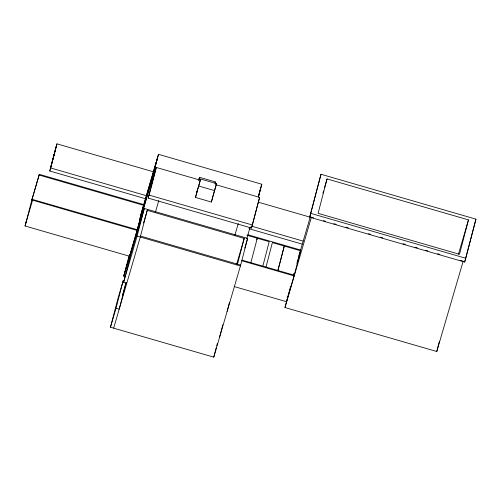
<?xml version="1.0" encoding="UTF-8"?>
<svg xmlns="http://www.w3.org/2000/svg" width="501" height="501" viewBox="0 0 501 501"><rect width="100%" height="100%" fill="white"/><g stroke="black" fill="none" stroke-linecap="round" stroke-linejoin="round"><path stroke-width="0.75" d="M130.028 254.42L129.552 256.249L25.05 225.982L32.039 199.317L39.322 174.348L143.818 204.615L136.854 231.368M145.215 198.653L49.787 171.01L56.125 146.699M50.645 168.042L56.951 143.85L153.888 171.931M110.464 327.228L117.66 299.592L123.208 280.604L116.019 308.24L110.464 327.228L213.77 357.15L240.668 265.079L140.537 236.077M125.244 276.602L123.753 276.17L129.026 255.917M126.747 283.341L123.565 282.42L130.761 254.784L144.307 208.46L247.613 238.382L240.424 266.018L137.111 236.096L144.307 208.46M157.608 157.358L150.4 185.038L151.891 185.47M123.753 276.17L151.289 182.001L158.498 154.321L261.804 184.243L258.497 196.962M215.436 184.581L259.606 197.375L251.527 228.049L148.215 198.127L156.299 167.453L200.469 180.247M148.215 198.127L156.299 167.453M147.488 209.38L140.293 237.017L113.646 328.149M198.784 180.116L199.517 177.31L215.411 181.913L215.042 183.316M196.436 193.455L200.657 179.026L216.551 183.629L211.391 202.047L195.496 197.444L197.325 190.418M195.496 197.444L200.657 179.026M211.391 202.047L213.031 195.722M237.487 264.159L244.194 238.401L147.244 210.32L144.62 219.281M213.77 357.15L216.332 347.312M216.72 345.828L217.296 343.605M219.57 337.229L222.826 324.717M227.122 311.409L229.42 302.573M258.372 197.056L260.677 188.213M251.527 228.049L259.606 197.375M250.863 262.681L257.276 238.238L256.831 239.754M262.843 266.094L269.194 241.689L246.943 235.245M266.018 267.014L272.375 242.609L300.587 250.782M277.88 270.509L284.292 246.06L277.942 270.465M463.068 261.603L463.193 261.134L436.766 351.502L284.981 307.539L287.292 298.665M287.474 297.963L290.461 286.873M293.536 275.043L293.924 273.565L293.486 275.049M234.349 286.603L286.497 301.708L294.049 275.888L300.769 250.08L247.87 234.756M309.699 217.177L320.991 174.267L475.95 219.156L465.767 258.265L464.659 262.061L309.699 217.177L320.991 174.267M327.059 178.932L318.097 213.345L459.517 254.308L468.473 219.889L327.059 178.932L324.435 187.894M436.766 351.502L439.302 341.763M464.659 262.061L475.95 219.156M31.77 200.168L39.322 174.348M25.845 222.932L26.309 221.336M25.05 225.982L32.784 199.454L32.603 200.162L137.099 230.429M55.392 149.511L56.951 143.85M54.665 152.317L55.768 148.365M53.638 156.268L55.035 151.177M52.837 159.343L54.233 154.258M52.104 162.155L53.206 158.203M51.008 166.37L52.473 161.015M50.275 169.181L51.378 165.23M49.787 171.01L50.676 167.973L146.856 195.835M140.574 215.618L158.498 154.321M139.503 219.369L140.155 217.158M140.581 215.68L157.364 158.291M123.997 275.237L150.832 183.404M123.565 282.42L137.111 236.096M122.513 294.876L123.158 292.684M123.584 291.225L126.146 282.464L119.194 309.161L116.019 308.24M143.53 223.02L144.182 220.778M155.335 212.399L158.83 200.444M198.628 180.347L199.517 177.31M215.054 183.128L215.411 181.913M213.219 195.021L216.551 183.629M234.8 235.414L238.294 223.465M236.547 264.553L244.194 238.401M258.297 196.242L261.804 184.243M246.717 238.871L250.218 226.922M244.776 248.095L247.613 238.382M298.884 255.879L310.457 216.294M296.886 263.357L300.769 250.08M284.981 307.539L311.409 217.171L313.664 217.822M322.907 193.123L323.565 190.881M458.428 254.251L468.473 219.889M310.808 213.382L465.767 258.265M323.433 220.653L325.688 221.304M333.948 223.696L336.202 224.348M345.972 227.178L348.226 227.836M368.517 233.71L370.771 234.362M380.535 237.192L382.789 237.843M403.08 243.724L405.334 244.375M415.104 247.206L417.358 247.857M425.625 250.25L427.873 250.901M437.642 253.731L439.897 254.389M460.187 260.263L462.442 260.915M258.334 202.179L310.182 217.196M198.828 186.053L214.722 190.656M151.289 182.001L152.786 182.439M149.104 195.089L252.416 225.012M252.053 226.302L303.149 241.106M248.909 228.688L302.26 244.144M39.134 175.049L143.637 205.322M32.039 199.317L137.287 229.727M242.039 260.144L294.231 275.187M241.902 260.783L294.049 275.888"/></g></svg>
